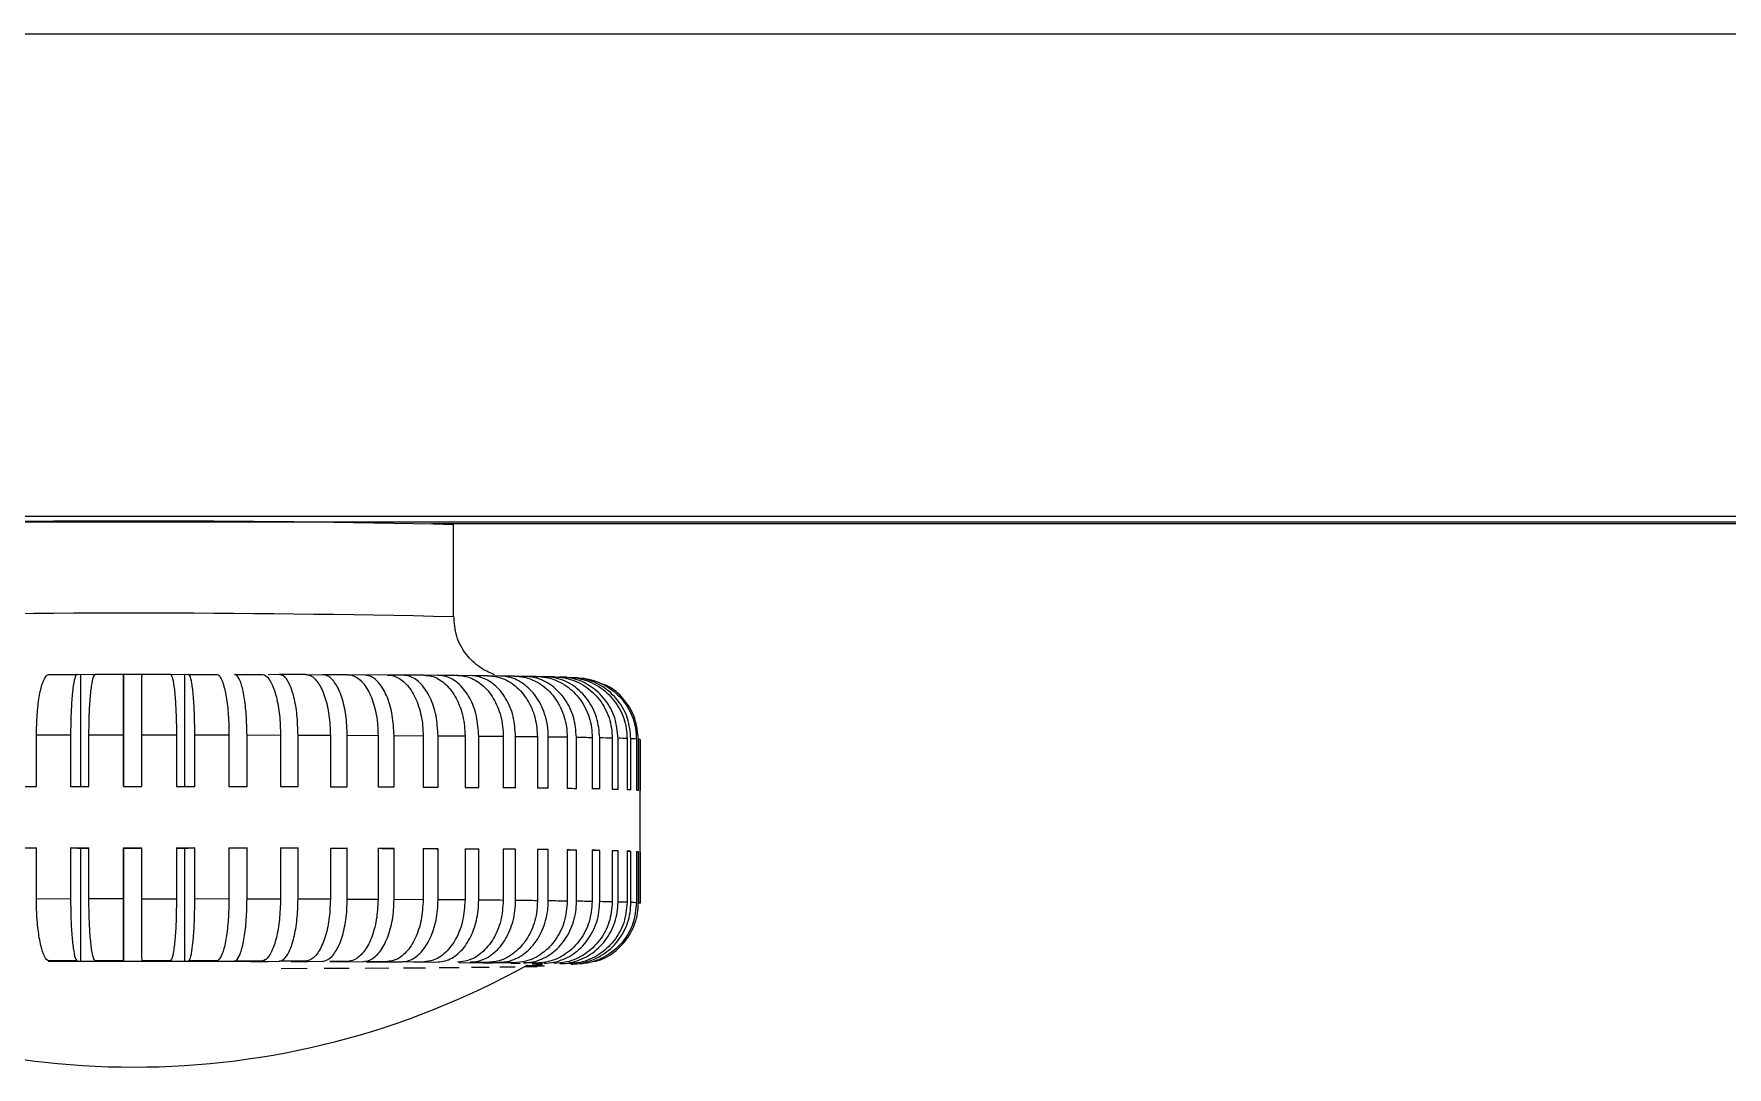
# Model space of a CAD drawing. Extents: x 12.3 to 108.7, y 1.1 to 80.4.
# Drawn here: x 69.291 to 70.946, y 29.261 to 30.27 of the extents above; entities that cross this region are included whole.
import ezdxf

# ---------------------------------------------------------------- set-up
doc = ezdxf.new("R2010")
doc.units = 0
doc.header["$MEASUREMENT"] = 0
doc.layers.add('OBJECT', color=7, linetype='CONTINUOUS')

msp = doc.modelspace()

# ---------------------------------------------------------------- linework, layer by layer
at = {"layer": 'OBJECT'}
for p, q in [((68.9135, 30.2702), (73.5685, 30.2702)), ((67.8407, 29.7988), (73.5749, 29.7988)), ((68.1735, 29.7934), (73.6839, 29.7934)), ((69.2962, 29.7934), (69.2962, 29.7932)), ((69.4812, 29.7932), (69.4812, 29.7934)), ((69.6795, 29.7916), (71.598, 29.7916)), ((69.7012, 29.7006), (69.7012, 29.7906)), ((69.3371, 29.644), (69.3334, 29.6443)), ((69.3509, 29.6441), (69.3371, 29.644)), ((69.3371, 29.5349), (69.3371, 29.644)), ((69.3788, 29.6441), (69.3788, 29.6444)), ((69.3788, 29.5349), (69.3788, 29.6441)), ((69.3968, 29.6441), (69.3788, 29.6441)), ((69.4386, 29.644), (69.4244, 29.6441)), ((69.4422, 29.6443), (69.4386, 29.644)), ((69.4386, 29.5349), (69.4386, 29.644)), ((69.5308, 29.6442), (69.5201, 29.6439)), ((69.5565, 29.6441), (69.5308, 29.6442)), ((69.573, 29.644), (69.5588, 29.6437)), ((69.5975, 29.6439), (69.573, 29.644)), ((69.6131, 29.6438), (69.5983, 29.6436)), ((69.6363, 29.6437), (69.6131, 29.6438)), ((69.6509, 29.6436), (69.6372, 29.6434)), ((69.6723, 29.6435), (69.6509, 29.6436)), ((69.6857, 29.6434), (69.6734, 29.6432)), ((69.7173, 29.6431), (69.7064, 29.643)), ((69.7453, 29.6428), (69.7358, 29.6427)), ((69.7694, 29.6424), (69.7618, 29.6424)), ((69.7893, 29.6421), (69.7834, 29.642)), ((69.327, 29.5849), (69.2936, 29.5848)), ((69.2936, 29.5348), (69.2936, 29.5848)), ((69.327, 29.5849), (69.327, 29.5349)), ((69.3449, 29.5349), (69.3449, 29.5849)), ((69.3786, 29.5849), (69.3449, 29.5849)), ((69.3786, 29.5849), (69.3786, 29.5349)), ((69.3966, 29.5349), (69.3966, 29.5849)), ((69.4304, 29.5849), (69.4304, 29.5349)), ((69.4483, 29.5349), (69.4483, 29.5849)), ((69.4817, 29.5848), (69.4483, 29.5849)), ((69.4817, 29.5848), (69.4817, 29.5348)), ((69.4994, 29.5348), (69.4994, 29.5848)), ((69.5321, 29.5847), (69.4994, 29.5848)), ((69.5321, 29.5847), (69.5321, 29.5347)), ((69.5492, 29.5347), (69.5492, 29.5847)), ((69.5808, 29.5846), (69.5492, 29.5847)), ((69.5808, 29.5846), (69.5808, 29.5346)), ((69.5973, 29.5345), (69.5973, 29.5845)), ((69.6274, 29.5844), (69.5973, 29.5845)), ((69.6274, 29.5844), (69.6274, 29.5344)), ((69.643, 29.5343), (69.643, 29.5843)), ((69.6715, 29.5841), (69.643, 29.5843)), ((69.6715, 29.5841), (69.6715, 29.5341)), ((69.686, 29.534), (69.686, 29.584)), ((69.7124, 29.5838), (69.686, 29.584)), ((69.7124, 29.5838), (69.7124, 29.5339)), ((69.7258, 29.5337), (69.7258, 29.5837)), ((69.7498, 29.5835), (69.7498, 29.5335)), ((69.7618, 29.5334), (69.7618, 29.5834)), ((69.7832, 29.5832), (69.7832, 29.5332)), ((69.7938, 29.5331), (69.7938, 29.5831)), ((69.8123, 29.5828), (69.8123, 29.5328)), ((69.8213, 29.5327), (69.8213, 29.5827)), ((69.8367, 29.5824), (69.8367, 29.5324)), ((69.8441, 29.5323), (69.8441, 29.5823)), ((69.8563, 29.582), (69.8563, 29.532)), ((69.8619, 29.5319), (69.8619, 29.5818)), ((69.8707, 29.5816), (69.8707, 29.5316)), ((69.8745, 29.5314), (69.8745, 29.5814)), ((69.8799, 29.5811), (69.8799, 29.5311)), ((69.8818, 29.531), (69.8818, 29.581)), ((69.8836, 29.5807), (69.8836, 29.5307)), ((69.8837, 29.5307), (69.8837, 29.5805)), ((69.7618, 29.5334), (69.7498, 29.5335)), ((69.7938, 29.5331), (69.7832, 29.5332)), ((69.8837, 29.4706), (69.8837, 29.5306)), ((69.2936, 29.4741), (69.276, 29.4748)), ((69.2936, 29.4248), (69.2936, 29.4748)), ((69.327, 29.4749), (69.327, 29.4249)), ((69.3371, 29.474), (69.327, 29.4749)), ((69.3449, 29.4741), (69.3371, 29.474)), ((69.3371, 29.3641), (69.3371, 29.474)), ((69.3449, 29.4249), (69.3449, 29.4749)), ((69.3786, 29.4749), (69.3786, 29.4249)), ((69.3788, 29.4741), (69.3786, 29.4749)), ((69.3966, 29.4741), (69.3788, 29.4741)), ((69.3788, 29.3641), (69.3788, 29.4741)), ((69.3966, 29.4249), (69.3966, 29.4749)), ((69.4304, 29.4749), (69.4304, 29.4249)), ((69.4386, 29.474), (69.4304, 29.4741)), ((69.4483, 29.4749), (69.4386, 29.474)), ((69.4386, 29.3641), (69.4386, 29.474)), ((69.4483, 29.4249), (69.4483, 29.4749)), ((69.4817, 29.4748), (69.4817, 29.4248)), ((69.4994, 29.4748), (69.4817, 29.4741)), ((69.4994, 29.4248), (69.4994, 29.4748)), ((69.5321, 29.4747), (69.5321, 29.4247)), ((69.5492, 29.4747), (69.5321, 29.4742)), ((69.5492, 29.4247), (69.5492, 29.4747)), ((69.5808, 29.4746), (69.5808, 29.4246)), ((69.5973, 29.4745), (69.5808, 29.4742)), ((69.5973, 29.4245), (69.5973, 29.4745)), ((69.6274, 29.4744), (69.6274, 29.4244)), ((69.643, 29.4743), (69.6274, 29.4741)), ((69.643, 29.4243), (69.643, 29.4743)), ((69.6715, 29.4741), (69.6715, 29.4241)), ((69.686, 29.474), (69.6715, 29.4739)), ((69.686, 29.424), (69.686, 29.474)), ((69.7124, 29.4739), (69.7124, 29.4239)), ((69.7258, 29.4737), (69.7124, 29.4736)), ((69.7258, 29.4237), (69.7258, 29.4737)), ((69.7618, 29.4734), (69.7498, 29.4735)), ((69.7498, 29.4735), (69.7498, 29.4235)), ((69.7618, 29.4734), (69.7498, 29.4733)), ((69.7618, 29.4234), (69.7618, 29.4734)), ((69.7938, 29.4731), (69.7832, 29.4732)), ((69.7832, 29.4732), (69.7832, 29.4232)), ((69.7938, 29.4731), (69.7832, 29.473)), ((69.7938, 29.4231), (69.7938, 29.4731)), ((69.8123, 29.4728), (69.8123, 29.4228)), ((69.8213, 29.4727), (69.8123, 29.4726)), ((69.8213, 29.4227), (69.8213, 29.4727)), ((69.8367, 29.4724), (69.8367, 29.4224)), ((69.8441, 29.4723), (69.8367, 29.4722)), ((69.8441, 29.4223), (69.8441, 29.4723)), ((69.8563, 29.472), (69.8563, 29.422)), ((69.8619, 29.4719), (69.8563, 29.4718)), ((69.8619, 29.4219), (69.8619, 29.4719)), ((69.8707, 29.4716), (69.8707, 29.4216)), ((69.8745, 29.4714), (69.8707, 29.4714)), ((69.8745, 29.4214), (69.8745, 29.4714)), ((69.8799, 29.4711), (69.8799, 29.4211)), ((69.8818, 29.471), (69.8799, 29.471)), ((69.8818, 29.421), (69.8818, 29.471)), ((69.8836, 29.4707), (69.8836, 29.4207)), ((69.8837, 29.4705), (69.8836, 29.4705)), ((69.8837, 29.4205), (69.8837, 29.4705)), ((69.327, 29.4249), (69.2936, 29.4248)), ((69.3786, 29.4249), (69.3449, 29.4249)), ((69.4817, 29.4248), (69.4483, 29.4249)), ((69.5321, 29.4247), (69.4994, 29.4248)), ((69.5808, 29.4246), (69.5492, 29.4247)), ((69.6274, 29.4244), (69.5973, 29.4245)), ((69.6715, 29.4241), (69.643, 29.4243)), ((69.7124, 29.4239), (69.686, 29.424)), ((69.3059, 29.364), (69.3135, 29.364)), ((69.3135, 29.364), (69.3062, 29.3643)), ((69.3334, 29.3644), (69.3371, 29.3641)), ((69.3371, 29.3641), (69.355, 29.3641)), ((69.355, 29.3641), (69.3513, 29.3644)), ((69.3788, 29.3644), (69.3513, 29.3644)), ((69.3788, 29.3644), (69.3788, 29.3641)), ((69.3788, 29.3641), (69.3968, 29.3641)), ((69.3968, 29.3641), (69.3968, 29.3644)), ((69.4243, 29.3644), (69.4207, 29.3641)), ((69.4207, 29.3641), (69.4386, 29.3641)), ((69.4386, 29.3641), (69.4422, 29.3644)), ((69.4694, 29.3643), (69.4422, 29.3644)), ((69.4694, 29.3643), (69.4622, 29.364)), ((69.4622, 29.364), (69.4711, 29.364)), ((69.5136, 29.3642), (69.487, 29.3643)), ((69.5136, 29.3642), (69.5029, 29.3639)), ((69.5029, 29.3639), (69.5201, 29.3639)), ((69.5201, 29.3639), (69.5308, 29.3642)), ((69.5565, 29.3641), (69.5308, 29.3642)), ((69.5326, 29.357), (69.5583, 29.3571)), ((69.5565, 29.3641), (69.5424, 29.3638)), ((69.5424, 29.3638), (69.5588, 29.3637)), ((69.5588, 29.3637), (69.573, 29.364)), ((69.5747, 29.3572), (69.5992, 29.3573)), ((69.5975, 29.3639), (69.5802, 29.3637)), ((69.5802, 29.3637), (69.5958, 29.3636)), ((69.5958, 29.3636), (69.5958, 29.3639)), ((69.5958, 29.3636), (69.6131, 29.3638)), ((69.6148, 29.3573), (69.6379, 29.3575)), ((69.6363, 29.3637), (69.6158, 29.3635)), ((69.6158, 29.3635), (69.6304, 29.3634)), ((69.6304, 29.3634), (69.6509, 29.3636)), ((69.6304, 29.3634), (69.6304, 29.3636)), ((69.6723, 29.3635), (69.649, 29.3632)), ((69.6524, 29.3576), (69.6738, 29.3577)), ((69.6624, 29.3631), (69.6857, 29.3634)), ((69.6624, 29.3631), (69.6624, 29.3634)), ((69.7065, 29.3627), (69.7171, 29.3626)), ((69.7171, 29.3626), (69.7453, 29.3628)), ((69.7604, 29.3626), (69.7302, 29.3624)), ((69.7302, 29.3624), (69.7392, 29.3623)), ((69.7392, 29.3623), (69.7392, 29.3625)), ((69.7575, 29.3619), (69.7662, 29.362)), ((69.771, 29.359), (69.7828, 29.359)), ((69.7901, 29.3591), (69.7713, 29.3592)), ((69.7717, 29.3594), (69.7844, 29.3594)), ((69.785, 29.3596), (69.7722, 29.3596)), ((69.7881, 29.3614), (69.7779, 29.3614)), ((69.782, 29.3599), (69.7783, 29.3598)), ((69.7783, 29.3598), (69.7859, 29.3598)), ((69.7817, 29.3612), (69.7817, 29.3614)), ((69.7817, 29.3612), (69.7881, 29.3613)), ((69.7865, 29.3599), (69.782, 29.3599)), ((69.7876, 29.3603), (69.7857, 29.3602))]:
    msp.add_line(p, q, dxfattribs=at)
at = {"layer": 'OBJECT', "flags": 128}
for points in [[(69.3062, 29.6443), (69.3095, 29.6443), (69.3129, 29.6443), (69.3163, 29.6443), (69.3197, 29.6443), (69.3231, 29.6443), (69.3265, 29.6443), (69.3299, 29.6443), (69.3334, 29.6443)], [(69.3513, 29.6444), (69.3547, 29.6444), (69.3581, 29.6444), (69.3616, 29.6444), (69.365, 29.6444), (69.3684, 29.6444), (69.3719, 29.6444), (69.3753, 29.6444), (69.3788, 29.6444)], [(69.3968, 29.6444), (69.4002, 29.6444), (69.4036, 29.6444), (69.4071, 29.6444), (69.4105, 29.6444), (69.414, 29.6444), (69.4174, 29.6444), (69.4208, 29.6444), (69.4243, 29.6444)], [(69.4422, 29.6443), (69.4456, 29.6443), (69.449, 29.6443), (69.4524, 29.6443), (69.4558, 29.6443), (69.4592, 29.6443), (69.4626, 29.6443), (69.466, 29.6443), (69.4694, 29.6443)], [(69.487, 29.6443), (69.4904, 29.6443), (69.4937, 29.6443), (69.497, 29.6443), (69.5004, 29.6442), (69.5037, 29.6442), (69.507, 29.6442), (69.5103, 29.6442), (69.5136, 29.6442)], [(69.4304, 29.5849), (69.4262, 29.5849), (69.422, 29.5849), (69.4178, 29.5849), (69.4135, 29.5849), (69.4093, 29.5849), (69.4051, 29.5849), (69.4009, 29.5849), (69.3966, 29.5849)], [(69.276, 29.5348), (69.2781, 29.5348), (69.2803, 29.5348), (69.2825, 29.5348), (69.2847, 29.5348), (69.2869, 29.5348), (69.2891, 29.5348), (69.2913, 29.5348), (69.2936, 29.5348)], [(69.327, 29.5349), (69.3292, 29.5349), (69.3314, 29.5349), (69.3337, 29.5349), (69.3359, 29.5349), (69.3381, 29.5349), (69.3404, 29.5349), (69.3426, 29.5349), (69.3449, 29.5349)], [(69.3786, 29.5349), (69.3809, 29.5349), (69.3831, 29.5349), (69.3854, 29.5349), (69.3876, 29.5349), (69.3899, 29.5349), (69.3921, 29.5349), (69.3944, 29.5349), (69.3966, 29.5349)], [(69.4304, 29.5349), (69.4327, 29.5349), (69.4349, 29.5349), (69.4371, 29.5349), (69.4394, 29.5349), (69.4416, 29.5349), (69.4439, 29.5349), (69.4461, 29.5349), (69.4483, 29.5349)], [(69.4817, 29.5348), (69.484, 29.5348), (69.4862, 29.5348), (69.4884, 29.5348), (69.4906, 29.5348), (69.4928, 29.5348), (69.495, 29.5348), (69.4972, 29.5348), (69.4994, 29.5348)], [(69.5321, 29.5347), (69.5342, 29.5347), (69.5364, 29.5347), (69.5385, 29.5347), (69.5406, 29.5347), (69.5428, 29.5347), (69.5449, 29.5347), (69.5471, 29.5347), (69.5492, 29.5347)], [(69.5808, 29.5346), (69.5829, 29.5346), (69.5849, 29.5345), (69.587, 29.5345), (69.5891, 29.5345), (69.5911, 29.5345), (69.5932, 29.5345), (69.5952, 29.5345), (69.5973, 29.5345)], [(69.6274, 29.5344), (69.6294, 29.5344), (69.6314, 29.5343), (69.6333, 29.5343), (69.6353, 29.5343), (69.6372, 29.5343), (69.6392, 29.5343), (69.6411, 29.5343), (69.643, 29.5343)], [(69.6715, 29.5341), (69.6733, 29.5341), (69.6751, 29.5341), (69.677, 29.5341), (69.6788, 29.5341), (69.6806, 29.5341), (69.6824, 29.5341), (69.6842, 29.534), (69.686, 29.534)], [(69.7124, 29.5339), (69.7141, 29.5338), (69.7158, 29.5338), (69.7175, 29.5338), (69.7191, 29.5338), (69.7208, 29.5338), (69.7225, 29.5338), (69.7241, 29.5338), (69.7258, 29.5337)], [(69.276, 29.4748), (69.2781, 29.4748), (69.2803, 29.4748), (69.2825, 29.4748), (69.2847, 29.4748), (69.2869, 29.4748), (69.2891, 29.4748), (69.2913, 29.4748), (69.2936, 29.4748)], [(69.327, 29.4749), (69.3292, 29.4749), (69.3314, 29.4749), (69.3337, 29.4749), (69.3359, 29.4749), (69.3381, 29.4749), (69.3404, 29.4749), (69.3426, 29.4749), (69.3449, 29.4749)], [(69.3786, 29.4749), (69.3809, 29.4749), (69.3831, 29.4749), (69.3854, 29.4749), (69.3876, 29.4749), (69.3899, 29.4749), (69.3921, 29.4749), (69.3944, 29.4749), (69.3966, 29.4749)], [(69.4304, 29.4749), (69.4327, 29.4749), (69.4349, 29.4749), (69.4371, 29.4749), (69.4394, 29.4749), (69.4416, 29.4749), (69.4439, 29.4749), (69.4461, 29.4749), (69.4483, 29.4749)], [(69.4817, 29.4748), (69.484, 29.4748), (69.4862, 29.4748), (69.4884, 29.4748), (69.4906, 29.4748), (69.4928, 29.4748), (69.495, 29.4748), (69.4972, 29.4748), (69.4994, 29.4748)], [(69.5321, 29.4747), (69.5342, 29.4747), (69.5364, 29.4747), (69.5385, 29.4747), (69.5406, 29.4747), (69.5428, 29.4747), (69.5449, 29.4747), (69.5471, 29.4747), (69.5492, 29.4747)], [(69.5808, 29.4746), (69.5829, 29.4746), (69.5849, 29.4746), (69.587, 29.4745), (69.5891, 29.4745), (69.5911, 29.4745), (69.5932, 29.4745), (69.5952, 29.4745), (69.5973, 29.4745)], [(69.6274, 29.4744), (69.6294, 29.4744), (69.6314, 29.4743), (69.6333, 29.4743), (69.6353, 29.4743), (69.6372, 29.4743), (69.6392, 29.4743), (69.6411, 29.4743), (69.643, 29.4743)], [(69.6715, 29.4741), (69.6733, 29.4741), (69.6751, 29.4741), (69.677, 29.4741), (69.6788, 29.4741), (69.6806, 29.4741), (69.6824, 29.4741), (69.6842, 29.474), (69.686, 29.474)], [(69.7124, 29.4739), (69.7141, 29.4738), (69.7158, 29.4738), (69.7175, 29.4738), (69.7191, 29.4738), (69.7208, 29.4738), (69.7225, 29.4738), (69.7241, 29.4738), (69.7258, 29.4737)], [(69.3966, 29.4249), (69.4009, 29.4249), (69.4051, 29.4249), (69.4093, 29.4249), (69.4135, 29.4249), (69.4178, 29.4249), (69.422, 29.4249), (69.4262, 29.4249), (69.4304, 29.4249)], [(69.3334, 29.3644), (69.3299, 29.3643), (69.3265, 29.3643), (69.3231, 29.3643), (69.3197, 29.3643), (69.3163, 29.3643), (69.3129, 29.3643), (69.3095, 29.3643), (69.3062, 29.3643)], [(69.4243, 29.3644), (69.4208, 29.3644), (69.4174, 29.3644), (69.414, 29.3644), (69.4105, 29.3644), (69.4071, 29.3644), (69.4036, 29.3644), (69.4002, 29.3644), (69.3968, 29.3644)]]:
    msp.add_lwpolyline(points, dxfattribs=at)
at = {"layer": 'OBJECT'}
for centre, radius, start, end in [((69.3887, 16.1036), 13.6905, 88.69205, 91.30795), ((69.3887, 16.0097), 13.6944, 88.69237, 91.30752), ((69.5333, 11.0037), 18.6403, 89.47155, 89.53156), ((69.5904, 17.0059), 12.6378, 89.34573, 89.42454), ((69.641, 21.2767), 8.3667, 89.18269, 89.2858), ((69.6975, 25.0496), 4.5934, 88.9463, 89.103), ((69.7419, 27.3225), 2.32, 88.5844, 88.8297), ((69.7801, 28.7629), 0.8792, 87.9171, 88.3859), ((69.5611, 9.2526), 20.3318, 89.4685, 89.53606), ((69.6193, 15.3031), 14.281, 89.34234, 89.42799), ((69.6748, 19.9983), 9.5855, 89.17844, 89.28896), ((69.7379, 24.2351), 5.3482, 88.9412, 89.1065), ((69.7911, 26.9644), 2.6184, 88.5726, 88.8394), ((69.8338, 28.5732), 1.0091, 87.9014, 88.4029), ((69.865, 29.3563), 0.2253, 86.2099, 87.5768), ((69.8813, 29.5721), 0.00886, 74.8725, 86.9832), ((69.693, 21.2999), 8.2337, 89.10736, 89.17023), ((69.7596, 25.3881), 4.1451, 88.8323, 88.9341), ((69.8169, 27.9486), 1.5838, 88.3717, 88.5743), ((69.8516, 29.0154), 0.5165, 87.4627, 87.8826), ((69.8753, 29.463), 0.0682, 84.5386, 86.1572), ((69.8836, 29.5305), 0.000128, 17.5127, 81.4463), ((69.7088, 22.3055), 7.168, 89.10082, 89.17305), ((69.7596, 25.3281), 4.1451, 88.8323, 88.9341), ((69.8169, 27.8886), 1.5838, 88.3717, 88.5743), ((69.8516, 28.9554), 0.5165, 87.4627, 87.8826), ((69.8753, 29.403), 0.0682, 84.5386, 86.1572), ((69.8836, 29.4705), 0.000128, 17.5127, 81.4463), ((69.5611, 9.0926), 20.3318, 89.4685, 89.53606), ((69.6193, 15.1431), 14.281, 89.34234, 89.42799), ((69.6799, 20.2098), 9.2139, 89.17712, 89.2921), ((69.7408, 24.2389), 5.1844, 88.9397, 89.1102), ((69.7911, 26.8044), 2.6184, 88.5726, 88.8394), ((69.8338, 28.4132), 1.0091, 87.9014, 88.4029), ((69.865, 29.1963), 0.2253, 86.2099, 87.5768), ((69.8813, 29.4121), 0.00886, 74.8725, 86.9832), ((69.3887, 30.0517), 0.7911, 240.8834, 299.1166), ((69.3885, -13.3505), 42.7144, 89.827, 90.11192), ((69.5361, 47.6941), 18.3369, 270.47204, 270.53277), ((69.5904, 16.7259), 12.6378, 89.34573, 89.42454), ((69.5928, 41.7806), 12.4231, 270.58034, 270.66008), ((69.6465, 21.416), 7.9474, 89.17885, 89.2874), ((69.6435, 37.5393), 8.1815, 270.72095, 270.82567), ((69.6951, 24.6276), 4.7354, 88.9487, 89.1007), ((69.6998, 33.8149), 4.4567, 270.9065, 271.0666)]:
    msp.add_arc(centre, radius, start, end, dxfattribs=at)
for points, knots in [([(69.7411, 29.6442), (69.7407, 29.6443), (69.7364, 29.6456), (69.7256, 29.6514), (69.7128, 29.6635), (69.7029, 29.6811), (69.702, 29.6947), (69.7015, 29.7015)], [0, 0, 0, 0, 0.017055, 0.219882, 0.461604, 0.73157, 1, 1, 1, 1]), ([(69.2936, 29.5848), (69.2937, 29.5916), (69.294, 29.605), (69.2961, 29.6229), (69.2993, 29.6364), (69.3029, 29.6434), (69.3052, 29.6441), (69.3062, 29.6443)], [0, 0, 0, 0, 0.214564, 0.429208, 0.643869, 0.858563, 1, 1, 1, 1]), ([(69.3334, 29.6443), (69.3331, 29.6443), (69.3321, 29.644), (69.3305, 29.6394), (69.3287, 29.6276), (69.3275, 29.6108), (69.327, 29.5956), (69.327, 29.5869), (69.327, 29.5849)], [0, 0, 0, 0, 0.076474, 0.291194, 0.505893, 0.720557, 0.935183, 1, 1, 1, 1]), ([(69.3449, 29.5849), (69.3449, 29.5916), (69.3451, 29.6051), (69.3462, 29.623), (69.3478, 29.6364), (69.3496, 29.6435), (69.3508, 29.6441), (69.3513, 29.6444)], [0, 0, 0, 0, 0.214563, 0.429209, 0.643868, 0.858562, 1, 1, 1, 1]), ([(69.3788, 29.6444), (69.3788, 29.6444), (69.3787, 29.6443), (69.3787, 29.6411), (69.3787, 29.6303), (69.3786, 29.6144), (69.3786, 29.5983), (69.3786, 29.5882), (69.3786, 29.5849)], [0, 0, 0, 0, 0.034466, 0.249199, 0.463915, 0.678598, 0.893243, 1, 1, 1, 1]), ([(69.3966, 29.5849), (69.3966, 29.5916), (69.3966, 29.6051), (69.3967, 29.623), (69.3967, 29.6364), (69.3967, 29.6435), (69.3968, 29.6441), (69.3968, 29.6444)], [0, 0, 0, 0, 0.214562, 0.429207, 0.643868, 0.858562, 1, 1, 1, 1]), ([(69.4243, 29.6444), (69.4244, 29.6444), (69.4252, 29.6443), (69.4267, 29.6411), (69.4284, 29.6303), (69.4297, 29.6144), (69.4303, 29.5983), (69.4304, 29.5882), (69.4304, 29.5849)], [0, 0, 0, 0, 0.034455, 0.249188, 0.463905, 0.678587, 0.893231, 1, 1, 1, 1]), ([(69.4483, 29.5849), (69.4483, 29.5916), (69.4481, 29.6051), (69.4471, 29.623), (69.4455, 29.6364), (69.4438, 29.6435), (69.4426, 29.6441), (69.4422, 29.6443)], [0, 0, 0, 0, 0.214564, 0.429207, 0.643868, 0.858562, 1, 1, 1, 1]), ([(69.4694, 29.6443), (69.4696, 29.6443), (69.4712, 29.6442), (69.4742, 29.641), (69.4778, 29.6303), (69.4804, 29.6143), (69.4816, 29.5982), (69.4817, 29.5882), (69.4817, 29.5848)], [0, 0, 0, 0, 0.034454, 0.249188, 0.463905, 0.678589, 0.893232, 1, 1, 1, 1]), ([(69.4994, 29.5848), (69.4992, 29.5915), (69.4989, 29.605), (69.4968, 29.6229), (69.4937, 29.6363), (69.4902, 29.6434), (69.4879, 29.644), (69.487, 29.6443)], [0, 0, 0, 0, 0.214564, 0.429209, 0.643868, 0.858562, 1, 1, 1, 1]), ([(69.5136, 29.6442), (69.514, 29.6442), (69.5164, 29.6441), (69.5208, 29.6409), (69.5261, 29.6302), (69.5301, 29.6142), (69.5318, 29.5981), (69.532, 29.5881), (69.5321, 29.5847)], [0, 0, 0, 0, 0.034466, 0.249198, 0.463915, 0.678597, 0.893241, 1, 1, 1, 1]), ([(69.5492, 29.5847), (69.549, 29.5914), (69.5486, 29.6049), (69.5454, 29.6228), (69.5407, 29.6362), (69.5356, 29.6433), (69.5321, 29.6439), (69.5308, 29.6442)], [0, 0, 0, 0, 0.214562, 0.429207, 0.643867, 0.858562, 1, 1, 1, 1]), ([(69.5565, 29.6441), (69.5569, 29.6441), (69.5601, 29.644), (69.566, 29.6408), (69.573, 29.63), (69.5782, 29.6141), (69.5805, 29.598), (69.5807, 29.5879), (69.5808, 29.5846)], [0, 0, 0, 0, 0.034474, 0.249206, 0.463924, 0.678605, 0.89325, 1, 1, 1, 1]), ([(69.5973, 29.5845), (69.597, 29.5912), (69.5965, 29.6047), (69.5923, 29.6226), (69.5861, 29.6361), (69.5793, 29.6431), (69.5748, 29.6438), (69.573, 29.644)], [0, 0, 0, 0, 0.214563, 0.429207, 0.643867, 0.858563, 1, 1, 1, 1]), ([(69.5975, 29.6439), (69.5981, 29.6439), (69.602, 29.6438), (69.6092, 29.6406), (69.6178, 29.6298), (69.6242, 29.6139), (69.6271, 29.5978), (69.6273, 29.5877), (69.6274, 29.5844)], [0, 0, 0, 0, 0.03448, 0.249213, 0.46393, 0.678613, 0.893257, 1, 1, 1, 1]), ([(69.643, 29.5843), (69.6427, 29.591), (69.642, 29.6045), (69.6369, 29.6224), (69.6293, 29.6359), (69.6209, 29.6429), (69.6154, 29.6436), (69.6131, 29.6438)], [0, 0, 0, 0, 0.214564, 0.429207, 0.643867, 0.858561, 1, 1, 1, 1]), ([(69.6363, 29.6437), (69.6369, 29.6437), (69.6415, 29.6436), (69.65, 29.6404), (69.6602, 29.6296), (69.6676, 29.6136), (69.6711, 29.5975), (69.6714, 29.5875), (69.6715, 29.5841)], [0, 0, 0, 0, 0.034485, 0.249218, 0.463935, 0.678619, 0.893261, 1, 1, 1, 1]), ([(69.686, 29.584), (69.6856, 29.5908), (69.6849, 29.6042), (69.6788, 29.6222), (69.6699, 29.6356), (69.66, 29.6427), (69.6535, 29.6433), (69.6509, 29.6436)], [0, 0, 0, 0, 0.214562, 0.429207, 0.643868, 0.858563, 1, 1, 1, 1]), ([(69.6723, 29.6435), (69.673, 29.6434), (69.6782, 29.6434), (69.6879, 29.6401), (69.6995, 29.6293), (69.708, 29.6134), (69.7119, 29.5972), (69.7123, 29.5872), (69.7124, 29.5838)], [0, 0, 0, 0, 0.034487, 0.249219, 0.463936, 0.678619, 0.893264, 1, 1, 1, 1]), ([(69.7258, 29.5837), (69.7253, 29.5905), (69.7245, 29.604), (69.7175, 29.6219), (69.7074, 29.6353), (69.6961, 29.6424), (69.6887, 29.6431), (69.6857, 29.6434)], [0, 0, 0, 0, 0.214563, 0.429207, 0.643869, 0.858563, 1, 1, 1, 1]), ([(69.7052, 29.6432), (69.706, 29.6432), (69.7118, 29.6431), (69.7226, 29.6398), (69.7355, 29.629), (69.7449, 29.6131), (69.7493, 29.5969), (69.7496, 29.5869), (69.7498, 29.5835)], [0, 0, 0, 0, 0.03449, 0.249223, 0.46394, 0.678622, 0.893266, 1, 1, 1, 1]), ([(69.7618, 29.5834), (69.7613, 29.5902), (69.7604, 29.6036), (69.7527, 29.6216), (69.7414, 29.635), (69.7289, 29.6421), (69.7206, 29.6428), (69.7173, 29.6431)], [0, 0, 0, 0, 0.214562, 0.429208, 0.64387, 0.858563, 1, 1, 1, 1]), ([(69.7347, 29.6429), (69.7355, 29.6429), (69.7416, 29.6428), (69.7532, 29.6397), (69.7673, 29.629), (69.7764, 29.6151), (69.782, 29.5995), (69.7828, 29.5892), (69.7832, 29.5832)], [0, 0, 0, 0, 0.029555, 0.244251, 0.458933, 0.673582, 0.807924, 1, 1, 1, 1]), ([(69.7938, 29.5831), (69.7937, 29.5849), (69.7936, 29.5909), (69.7915, 29.6035), (69.785, 29.6195), (69.773, 29.6335), (69.7591, 29.6416), (69.7495, 29.6424), (69.7453, 29.6428)], [0, 0, 0, 0, 0.05826, 0.192485, 0.407026, 0.621566, 0.836131, 1, 1, 1, 1]), ([(69.7604, 29.6426), (69.7613, 29.6425), (69.768, 29.6424), (69.7806, 29.6392), (69.7956, 29.6283), (69.8066, 29.6124), (69.8117, 29.5962), (69.8121, 29.5862), (69.8123, 29.5828)], [0, 0, 0, 0, 0.0344876, 0.2492211, 0.4639407, 0.6786209, 0.8932665, 1, 1, 1, 1]), ([(69.8213, 29.5827), (69.8207, 29.5894), (69.8196, 29.6029), (69.8106, 29.6208), (69.7975, 29.6343), (69.7829, 29.6415), (69.7732, 29.6421), (69.7694, 29.6424)], [0, 0, 0, 0, 0.214562, 0.429209, 0.643867, 0.858564, 1, 1, 1, 1]), ([(69.782, 29.6422), (69.783, 29.6422), (69.7901, 29.6421), (69.8033, 29.6388), (69.8192, 29.628), (69.8308, 29.612), (69.8361, 29.5958), (69.8366, 29.5858), (69.8367, 29.5824)], [0, 0, 0, 0, 0.0344856, 0.2492206, 0.463939, 0.6786204, 0.8932642, 1, 1, 1, 1]), ([(69.8441, 29.5823), (69.8435, 29.589), (69.8423, 29.6025), (69.8328, 29.6204), (69.8189, 29.634), (69.8035, 29.6411), (69.7934, 29.6418), (69.7893, 29.6421)], [0, 0, 0, 0, 0.214563, 0.429209, 0.643867, 0.858563, 1, 1, 1, 1]), ([(69.7993, 29.6418), (69.8003, 29.6418), (69.8077, 29.6417), (69.8214, 29.6384), (69.838, 29.6276), (69.8501, 29.6115), (69.8556, 29.5954), (69.8561, 29.5853), (69.8563, 29.582)], [0, 0, 0, 0, 0.034485, 0.249217, 0.463933, 0.678617, 0.89326, 1, 1, 1, 1]), ([(69.8619, 29.5818), (69.8613, 29.5886), (69.86, 29.6021), (69.8502, 29.62), (69.8357, 29.6335), (69.8197, 29.6407), (69.8091, 29.6414), (69.8049, 29.6417)], [0, 0, 0, 0, 0.214564, 0.429209, 0.643869, 0.858563, 1, 1, 1, 1]), ([(69.812, 29.6415), (69.8131, 29.6414), (69.8207, 29.6413), (69.8349, 29.638), (69.8519, 29.6271), (69.8643, 29.6111), (69.8701, 29.595), (69.8706, 29.5849), (69.8707, 29.5816)], [0, 0, 0, 0, 0.03448, 0.249213, 0.463931, 0.678615, 0.893258, 1, 1, 1, 1]), ([(69.8745, 29.5814), (69.8738, 29.5882), (69.8726, 29.6016), (69.8624, 29.6196), (69.8476, 29.6331), (69.8311, 29.6403), (69.8202, 29.641), (69.8158, 29.6413)], [0, 0, 0, 0, 0.214564, 0.429209, 0.643868, 0.858564, 1, 1, 1, 1]), ([(69.8202, 29.6411), (69.8213, 29.641), (69.829, 29.6409), (69.8434, 29.6376), (69.8607, 29.6267), (69.8734, 29.6107), (69.8792, 29.5945), (69.8797, 29.5845), (69.8799, 29.5811)], [0, 0, 0, 0, 0.0344736, 0.2492064, 0.4639264, 0.6786074, 0.8932501, 1, 1, 1, 1]), ([(69.8818, 29.581), (69.8811, 29.5877), (69.8798, 29.6012), (69.8694, 29.6189), (69.8571, 29.6312), (69.8475, 29.6346), (69.8443, 29.6357)], [0, 0, 0, 0, 0.2846022, 0.5693181, 0.8540471, 1, 1, 1, 1]), ([(69.3062, 29.3643), (69.306, 29.3643), (69.3044, 29.3645), (69.3014, 29.3678), (69.2977, 29.3786), (69.295, 29.3946), (69.2937, 29.411), (69.2936, 29.4213), (69.2936, 29.4248)], [0, 0, 0, 0, 0.0276634, 0.2423999, 0.4571208, 0.6718111, 0.8864623, 1, 1, 1, 1]), ([(69.327, 29.4249), (69.327, 29.4181), (69.3272, 29.4046), (69.3283, 29.3866), (69.3299, 29.3729), (69.3317, 29.3655), (69.3329, 29.3647), (69.3334, 29.3644)], [0, 0, 0, 0, 0.214563, 0.429208, 0.643869, 0.858562, 1, 1, 1, 1]), ([(69.3513, 29.3644), (69.3506, 29.365), (69.3492, 29.3663), (69.3473, 29.3761), (69.3458, 29.3911), (69.345, 29.4083), (69.3449, 29.42), (69.3449, 29.4249)], [0, 0, 0, 0, 0.199413, 0.414148, 0.628853, 0.84352, 1, 1, 1, 1]), ([(69.3786, 29.4249), (69.3786, 29.4182), (69.3786, 29.4047), (69.3787, 29.3866), (69.3787, 29.3729), (69.3787, 29.3655), (69.3788, 29.3647), (69.3788, 29.3644)], [0, 0, 0, 0, 0.214565, 0.429207, 0.643868, 0.858562, 1, 1, 1, 1]), ([(69.3968, 29.3644), (69.3968, 29.3647), (69.3967, 29.3656), (69.3967, 29.3733), (69.3967, 29.3872), (69.3966, 29.4052), (69.3966, 29.4184), (69.3966, 29.4249)], [0, 0, 0, 0, 0.149186, 0.363936, 0.578658, 0.793341, 1, 1, 1, 1]), ([(69.4304, 29.4249), (69.4303, 29.4181), (69.4302, 29.4046), (69.4292, 29.3866), (69.4276, 29.3729), (69.4259, 29.3655), (69.4247, 29.3647), (69.4243, 29.3644)], [0, 0, 0, 0, 0.214563, 0.42921, 0.643869, 0.858563, 1, 1, 1, 1]), ([(69.4422, 29.3644), (69.4425, 29.3645), (69.4434, 29.365), (69.445, 29.3702), (69.4467, 29.3826), (69.4479, 29.3998), (69.4483, 29.4148), (69.4483, 29.4232), (69.4483, 29.4249)], [0, 0, 0, 0, 0.087185, 0.301907, 0.516608, 0.731271, 0.945897, 1, 1, 1, 1]), ([(69.4817, 29.4248), (69.4816, 29.4181), (69.4813, 29.4046), (69.4792, 29.3865), (69.4761, 29.3728), (69.4726, 29.3655), (69.4703, 29.3646), (69.4694, 29.3643)], [0, 0, 0, 0, 0.2145647, 0.4292075, 0.6438684, 0.8585629, 1, 1, 1, 1]), ([(69.487, 29.3643), (69.4872, 29.3643), (69.4888, 29.3645), (69.4918, 29.368), (69.4954, 29.379), (69.498, 29.3952), (69.4992, 29.4114), (69.4993, 29.4215), (69.4994, 29.4248)], [0, 0, 0, 0, 0.034454, 0.249188, 0.463904, 0.678587, 0.893231, 1, 1, 1, 1]), ([(69.5321, 29.4247), (69.5319, 29.418), (69.5314, 29.4045), (69.5283, 29.3864), (69.5236, 29.3727), (69.5184, 29.3654), (69.515, 29.3646), (69.5136, 29.3642)], [0, 0, 0, 0, 0.214561, 0.429207, 0.643866, 0.858562, 1, 1, 1, 1]), ([(69.5308, 29.3642), (69.5311, 29.3642), (69.5335, 29.3644), (69.5379, 29.3679), (69.5433, 29.3789), (69.5472, 29.3951), (69.549, 29.4113), (69.5491, 29.4213), (69.5492, 29.4247)], [0, 0, 0, 0, 0.034466, 0.249199, 0.463916, 0.678599, 0.893242, 1, 1, 1, 1]), ([(69.5808, 29.4246), (69.5805, 29.4178), (69.58, 29.4043), (69.5758, 29.3863), (69.5696, 29.3726), (69.5628, 29.3652), (69.5583, 29.3644), (69.5565, 29.3641)], [0, 0, 0, 0, 0.214564, 0.429209, 0.643868, 0.858563, 1, 1, 1, 1]), ([(69.573, 29.364), (69.5734, 29.3641), (69.5766, 29.3642), (69.5824, 29.3677), (69.5895, 29.3787), (69.5946, 29.3949), (69.597, 29.4111), (69.5972, 29.4212), (69.5973, 29.4245)], [0, 0, 0, 0, 0.034473, 0.249207, 0.463925, 0.678607, 0.893251, 1, 1, 1, 1]), ([(69.6274, 29.4244), (69.6271, 29.4176), (69.6264, 29.4041), (69.6213, 29.3861), (69.6137, 29.3724), (69.6053, 29.3651), (69.5997, 29.3642), (69.5975, 29.3639)], [0, 0, 0, 0, 0.214563, 0.42921, 0.643869, 0.858563, 1, 1, 1, 1]), ([(69.6131, 29.3638), (69.6137, 29.3639), (69.6176, 29.3641), (69.6248, 29.3675), (69.6334, 29.3785), (69.6398, 29.3947), (69.6427, 29.4109), (69.643, 29.4209), (69.643, 29.4243)], [0, 0, 0, 0, 0.034481, 0.249214, 0.463931, 0.678613, 0.893258, 1, 1, 1, 1]), ([(69.6715, 29.4241), (69.6711, 29.4174), (69.6703, 29.4039), (69.6642, 29.3858), (69.6553, 29.3722), (69.6454, 29.3648), (69.6389, 29.364), (69.6363, 29.3637)], [0, 0, 0, 0, 0.2145644, 0.4292074, 0.6438676, 0.8585628, 1, 1, 1, 1]), ([(69.6509, 29.3636), (69.6515, 29.3636), (69.6561, 29.3638), (69.6645, 29.3673), (69.6747, 29.3783), (69.6822, 29.3944), (69.6856, 29.4106), (69.6859, 29.4207), (69.686, 29.424)], [0, 0, 0, 0, 0.034486, 0.249218, 0.463935, 0.678618, 0.893262, 1, 1, 1, 1]), ([(69.7124, 29.4239), (69.7119, 29.4171), (69.711, 29.4036), (69.7041, 29.3856), (69.694, 29.3719), (69.6827, 29.3646), (69.6753, 29.3638), (69.6723, 29.3635)], [0, 0, 0, 0, 0.214561, 0.429207, 0.643869, 0.858563, 1, 1, 1, 1]), ([(69.6857, 29.3634), (69.6864, 29.3634), (69.6916, 29.3636), (69.7013, 29.367), (69.7129, 29.378), (69.7214, 29.3941), (69.7253, 29.4103), (69.7257, 29.4204), (69.7258, 29.4237)], [0, 0, 0, 0, 0.034487, 0.249221, 0.463936, 0.67862, 0.893264, 1, 1, 1, 1]), ([(69.7498, 29.4235), (69.7493, 29.4168), (69.7483, 29.4033), (69.7406, 29.3853), (69.7293, 29.3716), (69.7168, 29.3643), (69.7085, 29.3635), (69.7052, 29.3632)], [0, 0, 0, 0, 0.2145645, 0.4292089, 0.6438674, 0.8585634, 1, 1, 1, 1]), ([(69.7173, 29.3631), (69.7181, 29.3631), (69.7239, 29.3633), (69.7346, 29.3667), (69.7475, 29.3777), (69.757, 29.3938), (69.7613, 29.41), (69.7617, 29.4201), (69.7618, 29.4234)], [0, 0, 0, 0, 0.0344897, 0.2492209, 0.4639401, 0.6786216, 0.8932641, 1, 1, 1, 1]), ([(69.7832, 29.4232), (69.783, 29.4191), (69.7825, 29.4083), (69.7778, 29.3941), (69.7692, 29.3798), (69.7576, 29.3689), (69.7448, 29.3635), (69.737, 29.363), (69.7347, 29.3629)], [0, 0, 0, 0, 0.129626, 0.344104, 0.478283, 0.692838, 0.907389, 1, 1, 1, 1]), ([(69.7453, 29.3628), (69.7497, 29.3632), (69.7595, 29.3643), (69.7717, 29.3717), (69.7826, 29.3834), (69.7905, 29.3985), (69.7936, 29.4133), (69.7938, 29.4215), (69.7938, 29.4231)], [0, 0, 0, 0, 0.1731276, 0.3877774, 0.5221621, 0.7367105, 0.9512623, 1, 1, 1, 1]), ([(69.8123, 29.4228), (69.8117, 29.4161), (69.8106, 29.4026), (69.8016, 29.3846), (69.7884, 29.3709), (69.7739, 29.3637), (69.7642, 29.3629), (69.7604, 29.3626)], [0, 0, 0, 0, 0.214565, 0.42921, 0.643868, 0.858564, 1, 1, 1, 1]), ([(69.7694, 29.3624), (69.7703, 29.3624), (69.7771, 29.3626), (69.7896, 29.366), (69.8046, 29.377), (69.8157, 29.3931), (69.8207, 29.4093), (69.8212, 29.4193), (69.8213, 29.4227)], [0, 0, 0, 0, 0.034488, 0.249221, 0.46394, 0.678622, 0.893266, 1, 1, 1, 1]), ([(69.8367, 29.4224), (69.8361, 29.4157), (69.8349, 29.4022), (69.8255, 29.3842), (69.8116, 29.3705), (69.7962, 29.3633), (69.786, 29.3625), (69.782, 29.3622)], [0, 0, 0, 0, 0.214563, 0.429208, 0.64387, 0.858563, 1, 1, 1, 1]), ([(69.7893, 29.3621), (69.7903, 29.3621), (69.7974, 29.3623), (69.8106, 29.3656), (69.8265, 29.3766), (69.8381, 29.3927), (69.8435, 29.4089), (69.8439, 29.4189), (69.8441, 29.4223)], [0, 0, 0, 0, 0.034488, 0.24922, 0.463938, 0.67862, 0.893266, 1, 1, 1, 1]), ([(69.8563, 29.422), (69.8557, 29.4153), (69.8544, 29.4018), (69.8446, 29.3838), (69.8301, 29.3702), (69.8141, 29.3629), (69.8035, 29.3621), (69.7993, 29.3618)], [0, 0, 0, 0, 0.214562, 0.429208, 0.643868, 0.858562, 1, 1, 1, 1]), ([(69.8049, 29.3617), (69.8059, 29.3617), (69.8133, 29.3619), (69.827, 29.3653), (69.8436, 29.3762), (69.8557, 29.3923), (69.8612, 29.4085), (69.8617, 29.4185), (69.8619, 29.4219)], [0, 0, 0, 0, 0.034485, 0.249217, 0.463938, 0.678618, 0.893264, 1, 1, 1, 1]), ([(69.8707, 29.4216), (69.8701, 29.4148), (69.8688, 29.4013), (69.8587, 29.3833), (69.8438, 29.3697), (69.8273, 29.3625), (69.8164, 29.3618), (69.812, 29.3615)], [0, 0, 0, 0, 0.2145623, 0.4292089, 0.6438681, 0.8585614, 1, 1, 1, 1]), ([(69.8158, 29.3613), (69.8169, 29.3613), (69.8245, 29.3615), (69.8386, 29.3648), (69.8557, 29.3758), (69.8681, 29.3918), (69.8738, 29.408), (69.8743, 29.4181), (69.8745, 29.4214)], [0, 0, 0, 0, 0.03448, 0.249214, 0.46393, 0.678612, 0.893259, 1, 1, 1, 1]), ([(69.8799, 29.4211), (69.8792, 29.4144), (69.8779, 29.4009), (69.8676, 29.3829), (69.8525, 29.3693), (69.8357, 29.3621), (69.8246, 29.3614), (69.8202, 29.3611)], [0, 0, 0, 0, 0.214564, 0.429208, 0.643867, 0.858561, 1, 1, 1, 1]), ([(69.8348, 29.3632), (69.8382, 29.3638), (69.8482, 29.3655), (69.8626, 29.3756), (69.8753, 29.3913), (69.8811, 29.4076), (69.8816, 29.4176), (69.8818, 29.421)], [0, 0, 0, 0, 0.128447, 0.3777, 0.626915, 0.876081, 1, 1, 1, 1])]:
    msp.add_open_spline(points, degree=3, knots=knots, dxfattribs=at)

doc.saveas('drawing.dxf')
